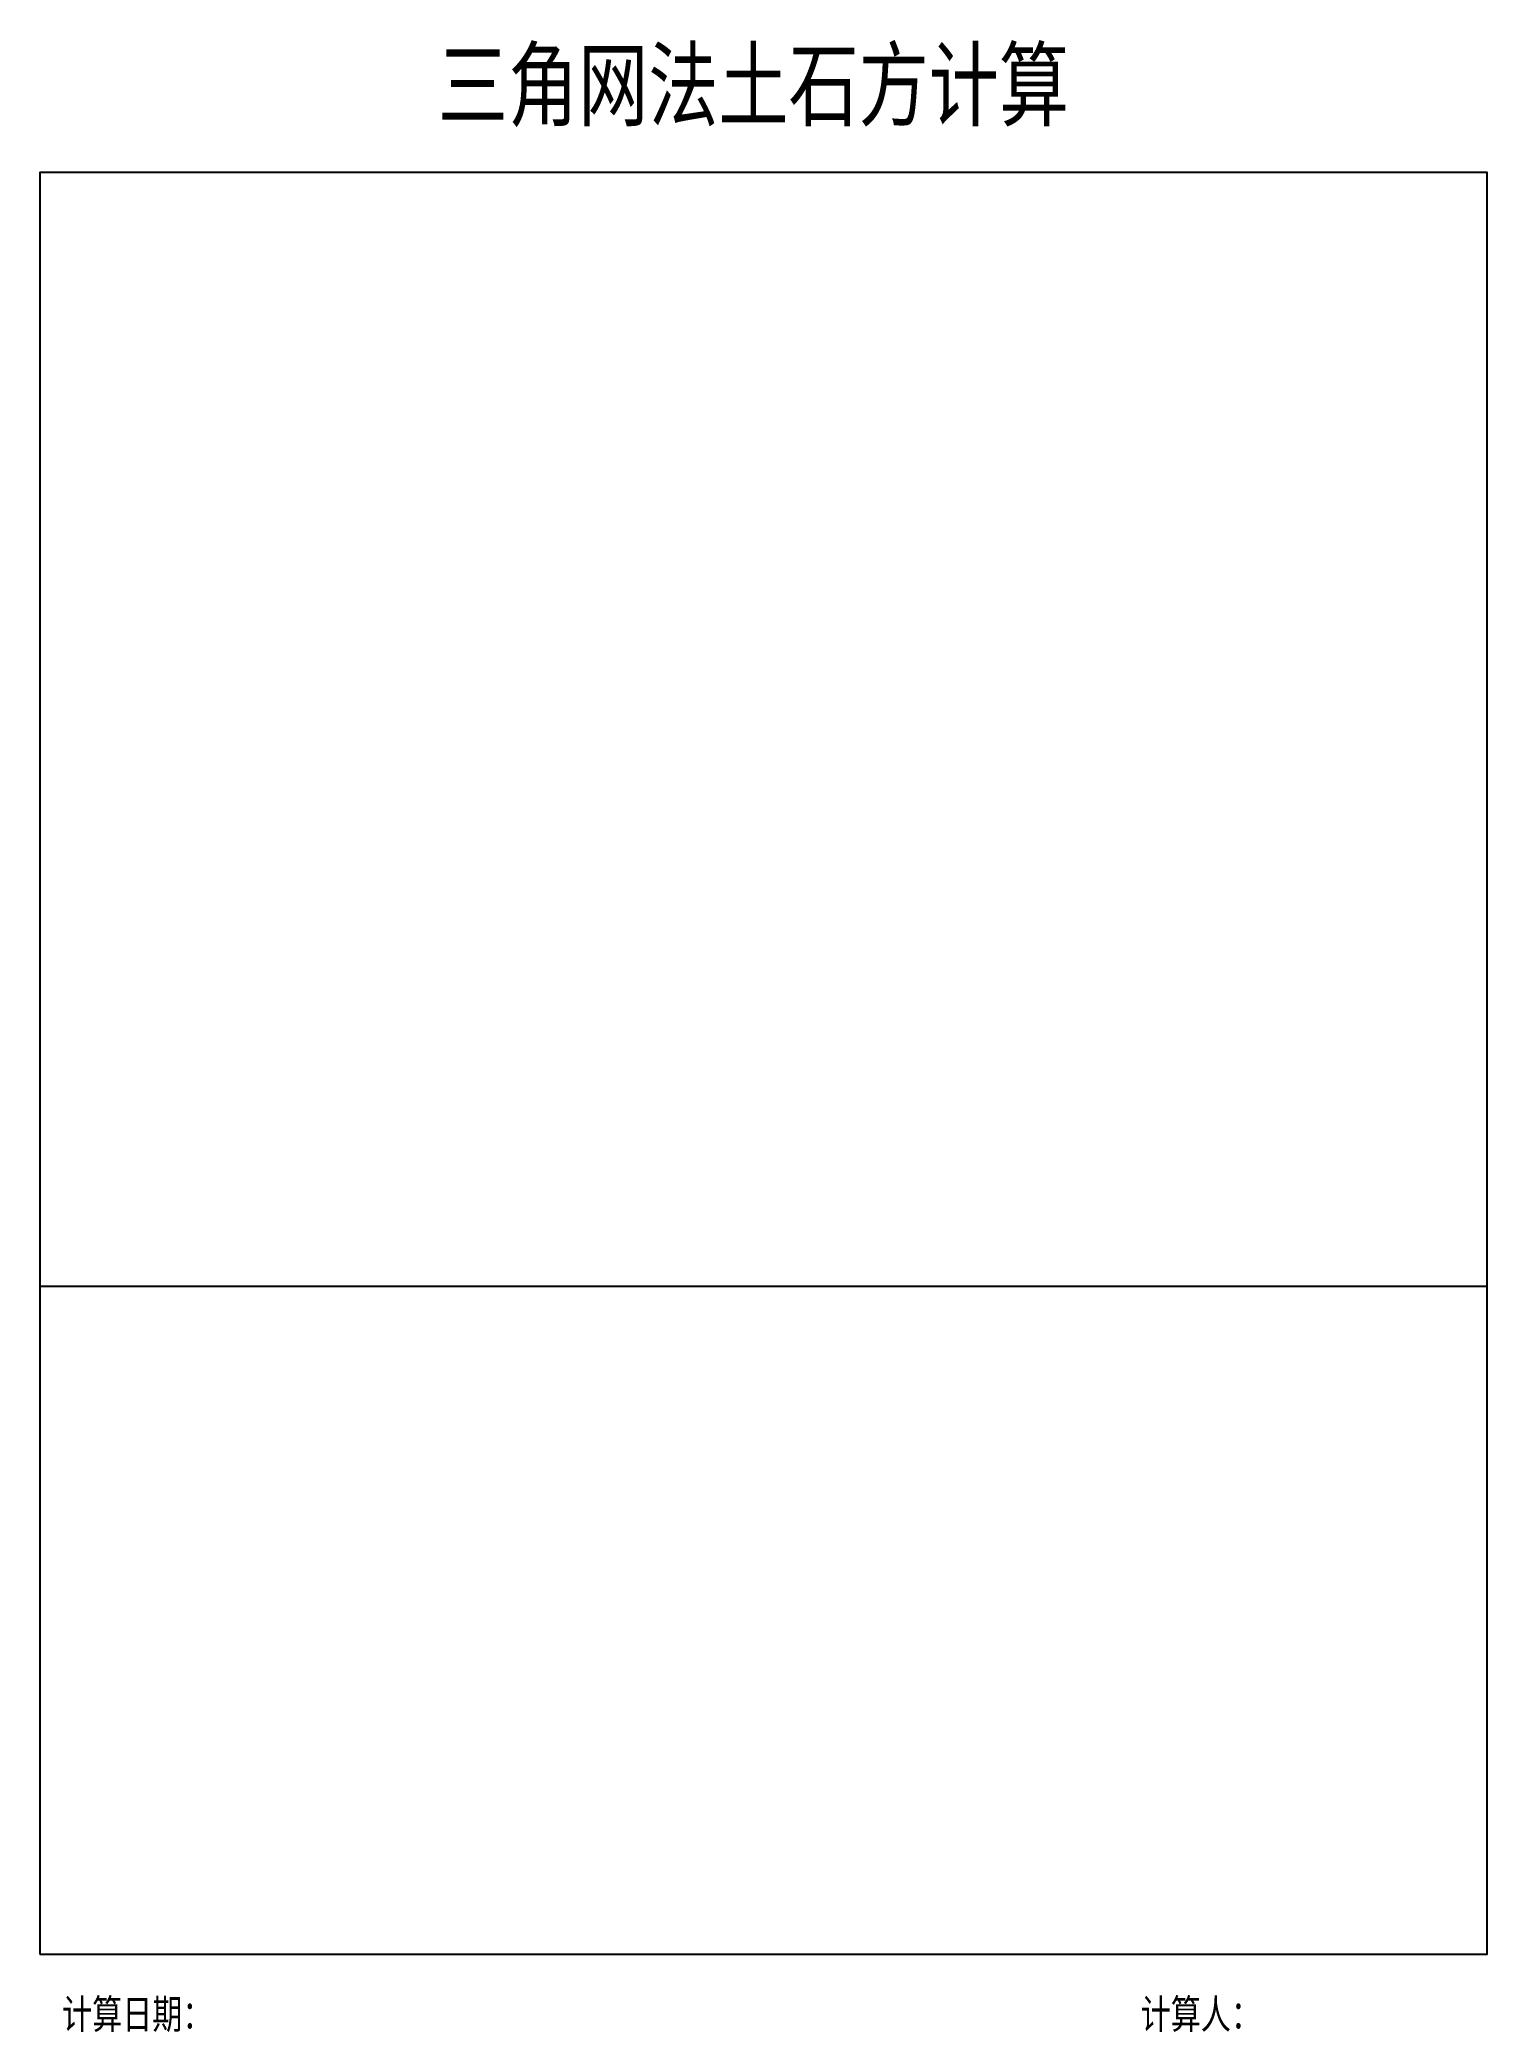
# Model space of a CAD drawing. Extents: x 0 to 130, y -7 to 172.
import ezdxf
from ezdxf.enums import TextEntityAlignment as Align

# ---------------------------------------------------------------- set-up
doc = ezdxf.new("R2010")
doc.units = 0
doc.header["$MEASUREMENT"] = 0
doc.linetypes.add('DASHED', pattern=[0.75, 0.5, -0.25])
doc.layers.add('TK', color=7, linetype='CONTINUOUS')
doc.styles.add('HZ', font='RS.shx', dxfattribs={"width": 0.9, "bigfont": 'HZTXT.shx'})

msp = doc.modelspace()

# ---------------------------------------------------------------- linework, layer by layer
at = {"layer": 'TK', "linetype": 'CONTINUOUS'}
msp.add_line((0, 60), (130, 60), dxfattribs=at)
msp.add_lwpolyline([(0, 0), (130, 0), (130, 160), (0, 160)], close=True, dxfattribs=at)

# ---------------------------------------------------------------- texts
at = {"layer": 'TK', "linetype": 'CONTINUOUS', "style": 'HZ', "width": 0.9}
msp.add_text('三角网法土石方计算', height=7, dxfattribs=at).set_placement((64.1, 168), align=Align.MIDDLE)
at = {"layer": 'TK', "linetype": 'DASHED', "style": 'HZ', "width": 0.9}
for s, p in [('计算日期：', (2, -7)), ('计算人：', (98.88, -7))]:
    msp.add_text(s, height=3, dxfattribs=at).set_placement(p)

doc.saveas('drawing.dxf')
